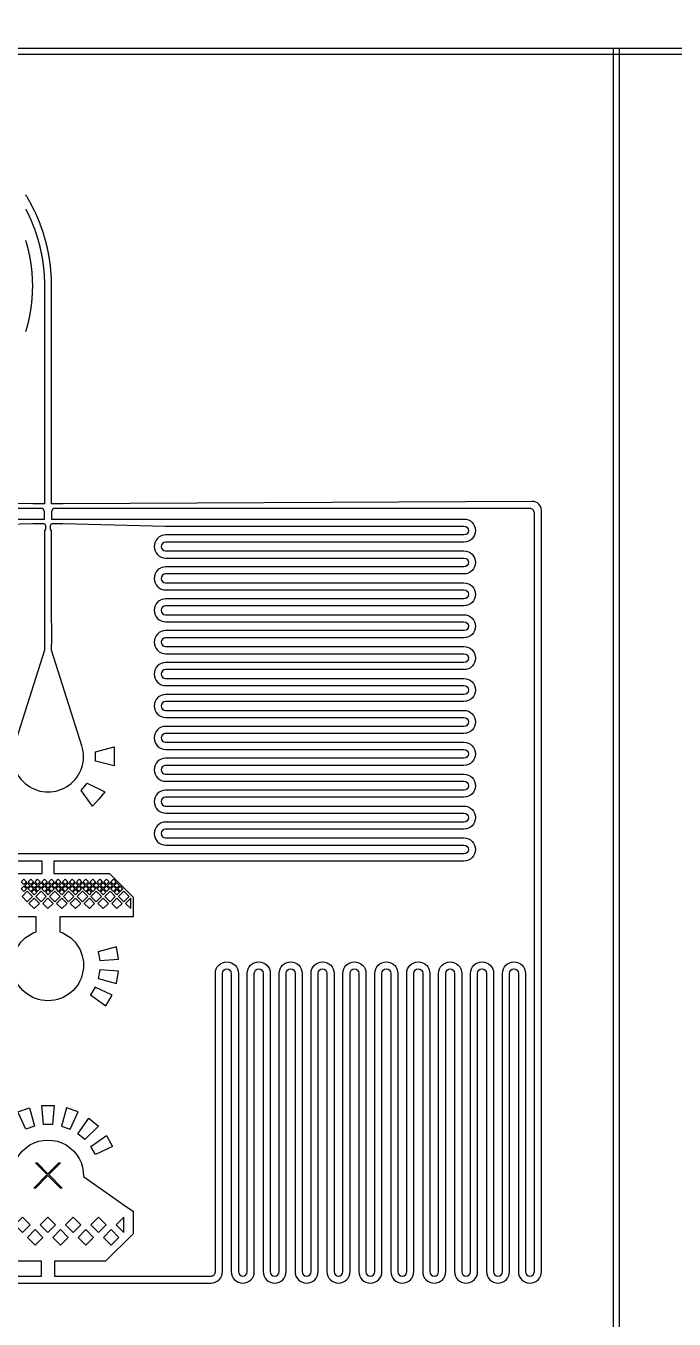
# Model space of a CAD drawing. Header units: inches. Extents: x -43479 to 56521, y -44741 to 59530.
# Drawn here: x 6263 to 17237, y 21625 to 43520 of the extents above; entities that cross this region are included whole.
import ezdxf

# ---------------------------------------------------------------- set-up
doc = ezdxf.new("R2010")
doc.units = ezdxf.units.IN
doc.header["$MEASUREMENT"] = 0

# ---------------------------------------------------------------- blocks, each defined once
blk = doc.blocks.new('kanishk_spiralEditV1')
for points in [[(2880, 18366), (8395, 18366, -0.414214), (8590, 18171), (8590, 13121, 1), (8740, 13121), (8740, 18171, -1), (9130, 18171), (9130, 13121, 1), (9280, 13121), (9280, 18171, -1), (9670, 18171), (9670, 13121, 1), (9820, 13121), (9820, 18171, -1), (10210, 18171), (10210, 13121, 1), (10360, 13121), (10360, 18171, -1), (10750, 18171), (10750, 13121, 1), (10900, 13121), (10900, 18171, -1), (11290, 18171), (11290, 13121, 1), (11440, 13121), (11440, 18171, -1), (11830, 18171), (11830, 13121, 1), (11980, 13121), (11980, 18171, -1), (12370, 18171), (12370, 13121, 1), (12520, 13121), (12520, 18171, -1), (12910, 18171), (12910, 13121, 1), (13060, 13121), (13060, 18171, -1), (13450, 18171), (13450, 13121, 1), (13600, 13121), (13600, 18171, -1), (13990, 18171), (13990, 13121), (13990, 5282, -0.415729), (13839, 5132), (5892, 5173), (5697, 5173), (5697, 4777), (5697, 1427), (5697, 1421), (5697, 1414), (5697, 1408), (5697, 1402), (5697, 1396), (5696, 1390), (5696, 1384), (5696, 1377), (5696, 1371), (5695, 1365), (5695, 1359), (5695, 1353), (5695, 1346), (5694, 1340), (5694, 1334), (5694, 1328), (5693, 1322), (5693, 1316), (5693, 1309), (5692, 1303), (5692, 1297), (5692, 1291), (5691, 1285), (5691, 1279), (5690, 1273), (5690, 1266), (5689, 1260), (5689, 1254), (5688, 1248), (5688, 1242), (5687, 1236), (5687, 1229), (5686, 1223), (5686, 1217), (5685, 1211), (5685, 1205), (5684, 1199), (5683, 1193), (5683, 1186), (5682, 1180), (5682, 1174), (5681, 1168), (5680, 1162), (5680, 1156), (5679, 1150), (5678, 1143), (5677, 1137), (5677, 1131), (5676, 1125), (5675, 1119), (5674, 1113), (5674, 1107), (5673, 1101), (5672, 1095), (5671, 1088), (5670, 1082), (5669, 1076), (5669, 1070), (5668, 1064), (5667, 1058), (5666, 1052), (5665, 1046), (5664, 1040), (5663, 1034), (5662, 1027), (5661, 1021), (5660, 1015), (5659, 1009), (5658, 1003), (5657, 997), (5656, 991), (5655, 985), (5654, 979), (5653, 973), (5652, 967), (5651, 961), (5650, 954), (5649, 948), (5648, 942), (5647, 936), (5645, 930), (5644, 924), (5643, 918), (5642, 912), (5641, 906), (5639, 900), (5638, 894), (5637, 888), (5636, 882), (5634, 876), (5633, 870), (5632, 864), (5631, 858), (5629, 852), (5628, 846), (5627, 840), (5625, 834), (5624, 828), (5622, 822), (5621, 816), (5620, 810), (5618, 804), (5617, 798), (5615, 792), (5614, 786), (5612, 780), (5611, 774), (5610, 768), (5608, 762), (5606, 756), (5605, 750), (5603, 744), (5602, 738), (5600, 732), (5599, 726), (5597, 720), (5596, 714), (5594, 708), (5592, 702), (5591, 697), (5589, 691), (5587, 685), (5586, 679), (5584, 673), (5582, 667), (5581, 661), (5579, 655), (5577, 649), (5575, 643), (5574, 637), (5572, 632), (5570, 626), (5568, 620), (5566, 614), (5565, 608), (5563, 602), (5561, 596), (5559, 590), (5557, 585), (5555, 579), (5553, 573), (5551, 567), (5550, 561), (5548, 555), (5546, 550), (5544, 544), (5542, 538), (5540, 532), (5538, 526), (5536, 520), (5534, 515), (5532, 509), (5530, 503), (5528, 497), (5526, 491), (5523, 486), (5521, 480), (5519, 474), (5517, 468), (5515, 463), (5513, 457), (5511, 451), (5509, 445), (5506, 440), (5504, 434), (5502, 428), (5500, 422), (5498, 417), (5495, 411), (5493, 405), (5491, 400), (5489, 394), (5486, 388), (5484, 382), (5482, 377), (5479, 371), (5477, 365), (5475, 360), (5472, 354), (5470, 348), (5468, 343), (5465, 337), (5463, 331), (5460, 326), (5458, 320), (5456, 314), (5453, 309), (5451, 303), (5448, 298), (5446, 292), (5443, 286), (5441, 281), (5438, 275), (5436, 270), (5433, 264), (5431, 258), (5428, 253), (5425, 247), (5423, 242), (5420, 236), (5418, 231), (5415, 225), (5412, 220), (5410, 214), (5407, 208), (5404, 203), (5402, 197), (5399, 192), (5396, 186), (5394, 181), (5391, 175), (5388, 170), (5385, 164), (5383, 159), (5380, 154), (5377, 148), (5374, 143), (5372, 137), (5369, 132), (5366, 126), (5363, 121), (5360, 115), (5357, 110), (5354, 105), (5352, 99), (5349, 94), (5346, 88), (5343, 83), (5340, 78), (5337, 72), (5334, 67), (5331, 61), (5328, 56), (5325, 51), (5322, 45), (5319, 40), (5316, 35), (5313, 29), (5310, 24), (5307, 19), (5304, 13), (5301, 8), (5298, 3), (5295, -2), (5292, -8), (5288, -13), (5285, -18), (5282, -23), (5279, -29), (5276, -34), (5273, -39), (5270, -44), (5266, -50), (5263, -55), (5260, -60)], [(5261, 185), (5264, 190), (5267, 195), (5269, 201), (5272, 206), (5275, 211), (5277, 216), (5280, 222), (5283, 227), (5285, 232), (5288, 238), (5290, 243), (5293, 248), (5296, 253), (5298, 259), (5301, 264), (5303, 269), (5306, 275), (5308, 280), (5311, 285), (5313, 291), (5316, 296), (5318, 301), (5321, 307), (5323, 312), (5326, 317), (5328, 323), (5330, 328), (5333, 333), (5335, 339), (5338, 344), (5340, 349), (5342, 355), (5345, 360), (5347, 366), (5349, 371), (5352, 377), (5354, 382), (5356, 387), (5359, 393), (5361, 398), (5363, 404), (5365, 409), (5368, 415), (5370, 420), (5372, 425), (5374, 431), (5376, 436), (5379, 442), (5381, 447), (5383, 453), (5385, 458), (5387, 464), (5389, 469), (5391, 475), (5394, 480), (5396, 486), (5398, 491), (5400, 497), (5402, 502), (5404, 508), (5406, 513), (5408, 519), (5410, 524), (5412, 530), (5414, 536), (5416, 541), (5418, 547), (5420, 552), (5422, 558), (5424, 563), (5426, 569), (5427, 575), (5429, 580), (5431, 586), (5433, 591), (5435, 597), (5437, 602), (5439, 608), (5440, 614), (5442, 619), (5444, 625), (5446, 631), (5448, 636), (5449, 642), (5451, 647), (5453, 653), (5455, 659), (5456, 664), (5458, 670), (5460, 676), (5461, 681), (5463, 687), (5465, 693), (5466, 698), (5468, 704), (5470, 710), (5471, 715), (5473, 721), (5474, 727), (5476, 732), (5478, 738), (5479, 744), (5481, 749), (5482, 755), (5484, 761), (5485, 767), (5487, 772), (5488, 778), (5490, 784), (5491, 789), (5493, 795), (5494, 801), (5495, 807), (5497, 812), (5498, 818), (5500, 824), (5501, 830), (5502, 835), (5504, 841), (5505, 847), (5506, 853), (5508, 858), (5509, 864), (5510, 870), (5512, 876), (5513, 881), (5514, 887), (5515, 893), (5517, 899), (5518, 904), (5519, 910), (5520, 916), (5521, 922), (5523, 928), (5524, 933), (5525, 939), (5526, 945), (5527, 951), (5528, 957), (5529, 962), (5530, 968), (5531, 974), (5533, 980), (5534, 986), (5535, 991), (5536, 997), (5537, 1003), (5538, 1009), (5539, 1015), (5540, 1021), (5541, 1026), (5542, 1032), (5542, 1038), (5543, 1044), (5544, 1050), (5545, 1056), (5546, 1061), (5547, 1067), (5548, 1073), (5549, 1079), (5550, 1085), (5550, 1091), (5551, 1097), (5552, 1102), (5553, 1108), (5554, 1114), (5554, 1120), (5555, 1126), (5556, 1132), (5557, 1138), (5557, 1144), (5558, 1149), (5559, 1155), (5559, 1161), (5560, 1167), (5561, 1173), (5561, 1179), (5562, 1185), (5563, 1191), (5563, 1196), (5564, 1202), (5564, 1208), (5565, 1214), (5566, 1220), (5566, 1226), (5567, 1232), (5567, 1238), (5568, 1244), (5568, 1250), (5569, 1255), (5569, 1261), (5570, 1267), (5570, 1273), (5570, 1279), (5571, 1285), (5571, 1291), (5572, 1297), (5572, 1303), (5572, 1309), (5573, 1315), (5573, 1320), (5573, 1326), (5574, 1332), (5574, 1338), (5574, 1344), (5575, 1350), (5575, 1356), (5575, 1362), (5575, 1368), (5576, 1374), (5576, 1380), (5576, 1386), (5576, 1391), (5577, 1397), (5577, 1403), (5577, 1409), (5577, 1415), (5577, 1421), (5577, 1427), (5577, 4777), (5577, 5173), (5382, 5173), (-2565, 5131, -0.415752)], [(3645, 5429), (5365, 5429), (5547, 5429), (5575, 5429), (5577, 5429), (5577, 5429), (5577, 5301), (5547, 5251), (5364, 5251), (-2520, 5251, -0.414214)], [(5037, 16561, 1.029782), (6237, 16561), (6982, 17083), (7077, 17149), (7077, 17530), (6611, 17996), (6518, 17996), (5750, 17996), (5750, 18096), (5750, 18246), (8395, 18246, -0.414214), (8470, 18171), (8470, 13121, 1), (8860, 13121), (8860, 18171, -1), (9010, 18171), (9010, 13121, 1), (9400, 13121), (9400, 18171, -1), (9550, 18171), (9550, 13121, 1), (9940, 13121), (9940, 18171, -1), (10090, 18171), (10090, 13121, 1), (10480, 13121), (10480, 18171, -1), (10630, 18171), (10630, 13121, 1), (11020, 13121), (11020, 18171, -1), (11170, 18171), (11170, 13121, 1), (11560, 13121), (11560, 18171, -1), (11710, 18171), (11710, 13121, 1), (12100, 13121), (12100, 18171, -1), (12250, 18171), (12250, 13121, 1), (12640, 13121), (12640, 18171, -1), (12790, 18171), (12790, 13121, 1), (13180, 13121), (13180, 18171, -1), (13330, 18171), (13330, 13121, 1), (13720, 13121), (13720, 18171, -1), (13870, 18171), (13870, 13121), (13870, 5326, -0.414214), (13795, 5251), (5910, 5251), (5727, 5251), (5697, 5301), (5697, 5429), (5699, 5429), (5727, 5429), (5909, 5429), (7629, 5429), (12679, 5429, 1), (12679, 5819), (7629, 5819, -1), (7629, 5969), (12679, 5969, 1), (12679, 6359), (7629, 6359, -1), (7629, 6509), (12679, 6509, 1), (12679, 6899), (7629, 6899, -1), (7629, 7049), (12679, 7049, 1), (12679, 7439), (7629, 7439, -1), (7629, 7589), (12679, 7589, 1), (12679, 7979), (7629, 7979, -1), (7629, 8129), (12679, 8129, 1), (12679, 8519), (7629, 8519, -1), (7629, 8669), (12679, 8669, 1), (12679, 9059), (7629, 9059, -1), (7629, 9209), (12679, 9209, 1), (12679, 9599), (7629, 9599, -1), (7629, 9749), (12679, 9749, 1), (12679, 10139), (7629, 10139, -1), (7629, 10289), (12679, 10289, 1), (12679, 10679), (7629, 10679, -1), (7629, 10829), (12679, 10829, 1), (12679, 11219), (7629, 11219), (5737, 11219), (5737, 11293), (5737, 11365), (5737, 11433), (6204, 11433), (6679, 11433), (7077, 11832), (7077, 12065), (7077, 12165), (6260, 12165), (5837, 12165), (5837, 12417, 5.841547), (5437, 12417), (5437, 12165), (5014, 12165)], [(5574, 5507), (5577, 5507), (5593, 5539), (5593, 5601), (5577, 5631), (5577, 6931), (5579, 7449), (5579, 7649), (5067, 9269, -1.364734), (6211, 9269), (5699, 7649), (5700, 7450), (5697, 6931), (5697, 5631), (5682, 5600), (5682, 5538), (5697, 5507), (5891, 5507), (7629, 5549), (12679, 5549, 1), (12679, 5699), (7629, 5699, -1), (7629, 6089), (12679, 6089, 1), (12679, 6239), (7629, 6239, -1), (7629, 6629), (12679, 6629, 1), (12679, 6779), (7629, 6779, -1), (7629, 7169), (12679, 7169, 1), (12679, 7319), (7629, 7319, -1), (7629, 7709), (12679, 7709, 1), (12679, 7859), (7629, 7859, -1), (7629, 8249), (12679, 8249, 1), (12679, 8399), (7629, 8399, -1), (7629, 8789), (12679, 8789, 1), (12679, 8939), (7629, 8939, -1), (7629, 9329), (12679, 9329, 1), (12679, 9479), (7629, 9479, -1), (7629, 9869), (12679, 9869, 1), (12679, 10019), (7629, 10019, -1), (7629, 10409), (12679, 10409, 1), (12679, 10559), (7629, 10559, -1), (7629, 10949), (12679, 10949, 1), (12679, 11099), (7629, 11099), (3645, 11099)]]:
    blk.add_lwpolyline(points, format="xyb")
for points in [[(5262, 2256), (5264, 2251), (5265, 2245), (5267, 2240), (5269, 2235), (5270, 2229), (5272, 2224), (5273, 2219), (5275, 2213), (5276, 2208), (5278, 2203), (5279, 2197), (5281, 2192), (5282, 2187), (5284, 2181), (5285, 2176), (5287, 2171), (5288, 2165), (5290, 2160), (5291, 2155), (5292, 2149), (5294, 2144), (5295, 2139), (5297, 2133), (5298, 2128), (5299, 2122), (5301, 2117), (5302, 2112), (5303, 2106), (5305, 2101), (5306, 2096), (5307, 2090), (5308, 2085), (5310, 2079), (5311, 2074), (5312, 2069), (5313, 2063), (5315, 2058), (5316, 2052), (5317, 2047), (5318, 2042), (5319, 2036), (5320, 2031), (5322, 2025), (5323, 2020), (5324, 2014), (5325, 2009), (5326, 2004), (5327, 1998), (5328, 1993), (5329, 1987), (5330, 1982), (5331, 1977), (5332, 1971), (5333, 1966), (5334, 1960), (5335, 1955), (5336, 1949), (5337, 1944), (5338, 1938), (5339, 1933), (5340, 1928), (5341, 1922), (5342, 1917), (5343, 1911), (5344, 1906), (5345, 1900), (5346, 1895), (5346, 1889), (5347, 1884), (5348, 1878), (5349, 1873), (5350, 1867), (5351, 1862), (5351, 1857), (5352, 1851), (5353, 1846), (5354, 1840), (5354, 1835), (5355, 1829), (5356, 1824), (5357, 1818), (5357, 1813), (5358, 1807), (5359, 1802), (5359, 1796), (5360, 1791), (5361, 1785), (5361, 1780), (5362, 1774), (5362, 1769), (5363, 1763), (5364, 1758), (5364, 1752), (5365, 1747), (5365, 1741), (5366, 1736), (5366, 1730), (5367, 1725), (5367, 1719), (5368, 1714), (5368, 1708), (5369, 1703), (5369, 1697), (5370, 1692), (5370, 1686), (5370, 1681), (5371, 1675), (5371, 1670), (5372, 1664), (5372, 1659), (5372, 1653), (5373, 1648), (5373, 1642), (5373, 1637), (5374, 1631), (5374, 1626), (5374, 1620), (5375, 1615), (5375, 1609), (5375, 1604), (5375, 1598), (5376, 1593), (5376, 1587), (5376, 1582), (5376, 1576), (5376, 1571), (5377, 1565), (5377, 1560), (5377, 1554), (5377, 1549), (5377, 1543), (5377, 1538), (5377, 1532), (5378, 1527), (5378, 1521), (5378, 1516), (5378, 1510), (5378, 1505), (5378, 1499), (5378, 1494), (5378, 1488), (5378, 1483), (5378, 1477), (5378, 1471), (5378, 1466), (5378, 1460), (5378, 1455), (5378, 1449), (5378, 1444), (5377, 1438), (5377, 1433), (5377, 1427), (5377, 1422), (5377, 1416), (5377, 1411), (5377, 1405), (5377, 1400), (5376, 1394), (5376, 1389), (5376, 1383), (5376, 1378), (5376, 1372), (5375, 1367), (5375, 1361), (5375, 1356), (5374, 1350), (5374, 1345), (5374, 1339), (5374, 1334), (5373, 1328), (5373, 1323), (5373, 1317), (5372, 1312), (5372, 1306), (5371, 1301), (5371, 1295), (5371, 1290), (5370, 1284), (5370, 1279), (5369, 1273), (5369, 1268), (5369, 1262), (5368, 1257), (5368, 1252), (5367, 1246), (5367, 1241), (5366, 1235), (5366, 1230), (5365, 1224), (5364, 1219), (5364, 1213), (5363, 1208), (5363, 1202), (5362, 1197), (5362, 1191), (5361, 1186), (5360, 1180), (5360, 1175), (5359, 1169), (5358, 1164), (5358, 1159), (5357, 1153), (5356, 1148), (5356, 1142), (5355, 1137), (5354, 1131), (5353, 1126), (5353, 1120), (5352, 1115), (5351, 1110), (5350, 1104), (5349, 1099), (5349, 1093), (5348, 1088), (5347, 1082), (5346, 1077), (5345, 1072), (5344, 1066), (5344, 1061), (5343, 1055), (5342, 1050), (5341, 1044), (5340, 1039), (5339, 1034), (5338, 1028), (5337, 1023), (5336, 1017), (5335, 1012), (5334, 1007), (5333, 1001), (5332, 996), (5331, 990), (5330, 985), (5329, 980), (5328, 974), (5327, 969), (5326, 963), (5325, 958), (5324, 953), (5322, 947), (5321, 942), (5320, 937), (5319, 931), (5318, 926), (5317, 920), (5316, 915), (5314, 910), (5313, 904), (5312, 899), (5311, 894), (5309, 888), (5308, 883), (5307, 878), (5306, 872), (5304, 867), (5303, 862), (5302, 856), (5300, 851), (5299, 846), (5298, 840), (5296, 835), (5295, 830), (5294, 824), (5292, 819), (5291, 814), (5290, 809), (5288, 803), (5287, 798), (5285, 793), (5284, 787), (5282, 782), (5281, 777), (5279, 771), (5278, 766), (5276, 761), (5275, 756), (5273, 750), (5272, 745), (5270, 740), (5269, 735), (5267, 729), (5266, 724), (5264, 719), (5262, 714)], [(5070, 11433), (5537, 11433), (5537, 11365), (5537, 11293), (5537, 11219), (3645, 11219)], [(2880, 18246), (5525, 18246), (5525, 18096), (5525, 17996), (4749, 17996)], [(5273, 11572), (5229, 11617), (5185, 11572), (5229, 11528), (5273, 11572)], [(5390, 11572), (5345, 11617), (5301, 11572), (5345, 11528), (5390, 11572)], [(5506, 11572), (5462, 11617), (5418, 11572), (5462, 11528), (5506, 11572)], [(5623, 11572), (5579, 11617), (5535, 11572), (5579, 11528), (5623, 11572)], [(5740, 11572), (5695, 11617), (5651, 11572), (5695, 11528), (5740, 11572)], [(5856, 11572), (5812, 11617), (5768, 11572), (5812, 11528), (5856, 11572)], [(5973, 11572), (5929, 11617), (5885, 11572), (5929, 11528), (5973, 11572)], [(6090, 11572), (6045, 11617), (6001, 11572), (6045, 11528), (6090, 11572)], [(6206, 11572), (6162, 11617), (6118, 11572), (6162, 11528), (6206, 11572)], [(6323, 11572), (6279, 11617), (6235, 11572), (6279, 11528), (6323, 11572)], [(6440, 11572), (6395, 11617), (6351, 11572), (6395, 11528), (6440, 11572)], [(6556, 11572), (6512, 11617), (6468, 11572), (6512, 11528), (6556, 11572)], [(6673, 11572), (6629, 11617), (6585, 11572), (6629, 11528), (6673, 11572)], [(6701, 11572), (6745, 11528), (6790, 11572), (6745, 11617), (6701, 11572)], [(3645, 5549), (5383, 5507), (5577, 5507)], [(5697, 5507), (5699, 5507), (5732, 5507)]]:
    blk.add_lwpolyline(points)
for points in [[(5419, 17721), (5289, 17591), (5419, 17460), (5549, 17591)], [(5849, 17721), (5718, 17591), (5849, 17460), (5979, 17591)], [(6278, 17721), (6148, 17591), (6278, 17460), (6408, 17591)], [(6708, 17721), (6838, 17591), (6708, 17460), (6578, 17591)], [(5204, 17506), (5074, 17376), (5204, 17246), (5334, 17376)], [(5503, 17376), (5634, 17246), (5764, 17376), (5634, 17506)], [(5933, 17376), (6063, 17246), (6194, 17376), (6063, 17506)], [(6363, 17376), (6493, 17246), (6623, 17376), (6493, 17506)], [(6923, 17506), (6923, 17246), (6793, 17376)], [(5607, 16543), (5622, 16528), (5425, 16331), (5455, 16331), (5637, 16513), (5819, 16331), (5849, 16331), (5652, 16528), (5667, 16543), (5879, 16756), (5849, 16756), (5637, 16543), (5425, 16756), (5395, 16756)], [(6362, 16053), (6626, 15868), (6731, 16050), (6439, 16187)], [(6145, 15836), (6329, 15572), (6491, 15707), (6263, 15935)], [(5263, 15758), (5127, 15467), (5325, 15395), (5408, 15706)], [(5560, 15679), (5532, 15358), (5742, 15358), (5714, 15679)], [(6011, 15758), (6147, 15467), (5949, 15395), (5866, 15706)], [(6433, 13353), (6357, 13486), (6618, 13669), (6723, 13488)], [(6512, 13059), (6486, 13209), (6794, 13292), (6831, 13086)], [(6486, 12755), (6512, 12905), (6831, 12878), (6794, 12672)], [(5375, 11820), (5287, 11731), (5199, 11820), (5287, 11908)], [(5404, 11848), (5315, 11937), (5404, 12025), (5492, 11937)], [(5609, 11820), (5520, 11731), (5432, 11820), (5520, 11908)], [(5637, 11848), (5549, 11937), (5637, 12025), (5725, 11937)], [(5842, 11820), (5754, 11731), (5665, 11820), (5754, 11908)], [(5870, 11848), (5782, 11937), (5870, 12025), (5959, 11937)], [(6075, 11820), (5987, 11731), (5899, 11820), (5987, 11908)], [(6104, 11848), (6015, 11937), (6104, 12025), (6192, 11937)], [(6309, 11820), (6220, 11731), (6132, 11820), (6220, 11908)], [(6337, 11848), (6249, 11937), (6337, 12025), (6425, 11937)], [(6542, 11820), (6454, 11731), (6365, 11820), (6454, 11908)], [(6570, 11848), (6482, 11937), (6570, 12025), (6659, 11937)], [(6776, 11820), (6687, 11731), (6599, 11820), (6687, 11908)], [(6715, 11937), (6804, 12025), (6892, 11937), (6804, 11848)], [(6920, 11731), (6832, 11820), (6920, 11908), (7009, 11820)], [(7037, 12025), (7037, 11848), (6949, 11937)], [(5229, 11733), (5273, 11689), (5229, 11645), (5185, 11689)], [(5287, 11675), (5331, 11631), (5287, 11587), (5243, 11631)], [(5345, 11733), (5390, 11689), (5345, 11645), (5301, 11689)], [(5404, 11792), (5448, 11747), (5404, 11703), (5360, 11747)], [(5404, 11675), (5448, 11631), (5404, 11587), (5360, 11631)], [(5462, 11733), (5506, 11689), (5462, 11645), (5418, 11689)], [(5520, 11675), (5565, 11631), (5520, 11587), (5476, 11631)], [(5579, 11733), (5623, 11689), (5579, 11645), (5535, 11689)], [(5637, 11792), (5681, 11747), (5637, 11703), (5593, 11747)], [(5637, 11675), (5681, 11631), (5637, 11587), (5593, 11631)], [(5695, 11733), (5740, 11689), (5695, 11645), (5651, 11689)], [(5754, 11675), (5798, 11631), (5754, 11587), (5710, 11631)], [(5812, 11733), (5856, 11689), (5812, 11645), (5768, 11689)], [(5870, 11792), (5915, 11747), (5870, 11703), (5826, 11747)], [(5870, 11675), (5915, 11631), (5870, 11587), (5826, 11631)], [(5929, 11733), (5973, 11689), (5929, 11645), (5885, 11689)], [(5987, 11675), (6031, 11631), (5987, 11587), (5943, 11631)], [(6045, 11733), (6090, 11689), (6045, 11645), (6001, 11689)], [(6104, 11792), (6148, 11747), (6104, 11703), (6060, 11747)], [(6104, 11675), (6148, 11631), (6104, 11587), (6060, 11631)], [(6162, 11733), (6206, 11689), (6162, 11645), (6118, 11689)], [(6220, 11675), (6265, 11631), (6220, 11587), (6176, 11631)], [(6279, 11733), (6323, 11689), (6279, 11645), (6235, 11689)], [(6337, 11792), (6381, 11747), (6337, 11703), (6293, 11747)], [(6337, 11675), (6381, 11631), (6337, 11587), (6293, 11631)], [(6395, 11733), (6440, 11689), (6395, 11645), (6351, 11689)], [(6454, 11675), (6498, 11631), (6454, 11587), (6410, 11631)], [(6512, 11733), (6556, 11689), (6512, 11645), (6468, 11689)], [(6570, 11792), (6615, 11747), (6570, 11703), (6526, 11747)], [(6570, 11675), (6615, 11631), (6570, 11587), (6526, 11631)], [(6629, 11733), (6673, 11689), (6629, 11645), (6585, 11689)], [(6687, 11675), (6731, 11631), (6687, 11587), (6643, 11631)], [(6745, 11733), (6790, 11689), (6745, 11645), (6701, 11689)], [(6804, 11792), (6848, 11747), (6804, 11703), (6760, 11747)], [(6804, 11675), (6848, 11631), (6804, 11587), (6760, 11631)], [(6862, 11733), (6906, 11689), (6862, 11645), (6818, 11689)], [(6496, 10169), (6393, 10292), (6200, 10025), (6251, 9963), (6302, 9902), (6598, 10046)], [(6759, 9448), (6759, 9608), (6439, 9528), (6439, 9448), (6439, 9368), (6759, 9288)]]:
    blk.add_lwpolyline(points, close=True)

msp = doc.modelspace()

# ---------------------------------------------------------------- linework, layer by layer
for p, q in [((-15640, 43141), (35562, 43141)), ((-15640, 43041), (35562, 43041))]:
    msp.add_line(p, q)
for points in [[(16212, 20916), (16212, 30694), (16212, 43141)], [(16312, 20916), (16312, 30694), (16312, 43141)]]:
    msp.add_lwpolyline(points)
msp.add_circle((6521, 9530), 50000)

# ---------------------------------------------------------------- block references
at = {"xscale": -1, "rotation": 180}
msp.add_blockref('kanishk_spiralEditV1', (1000, 40600), dxfattribs=at)

doc.saveas('drawing.dxf')
